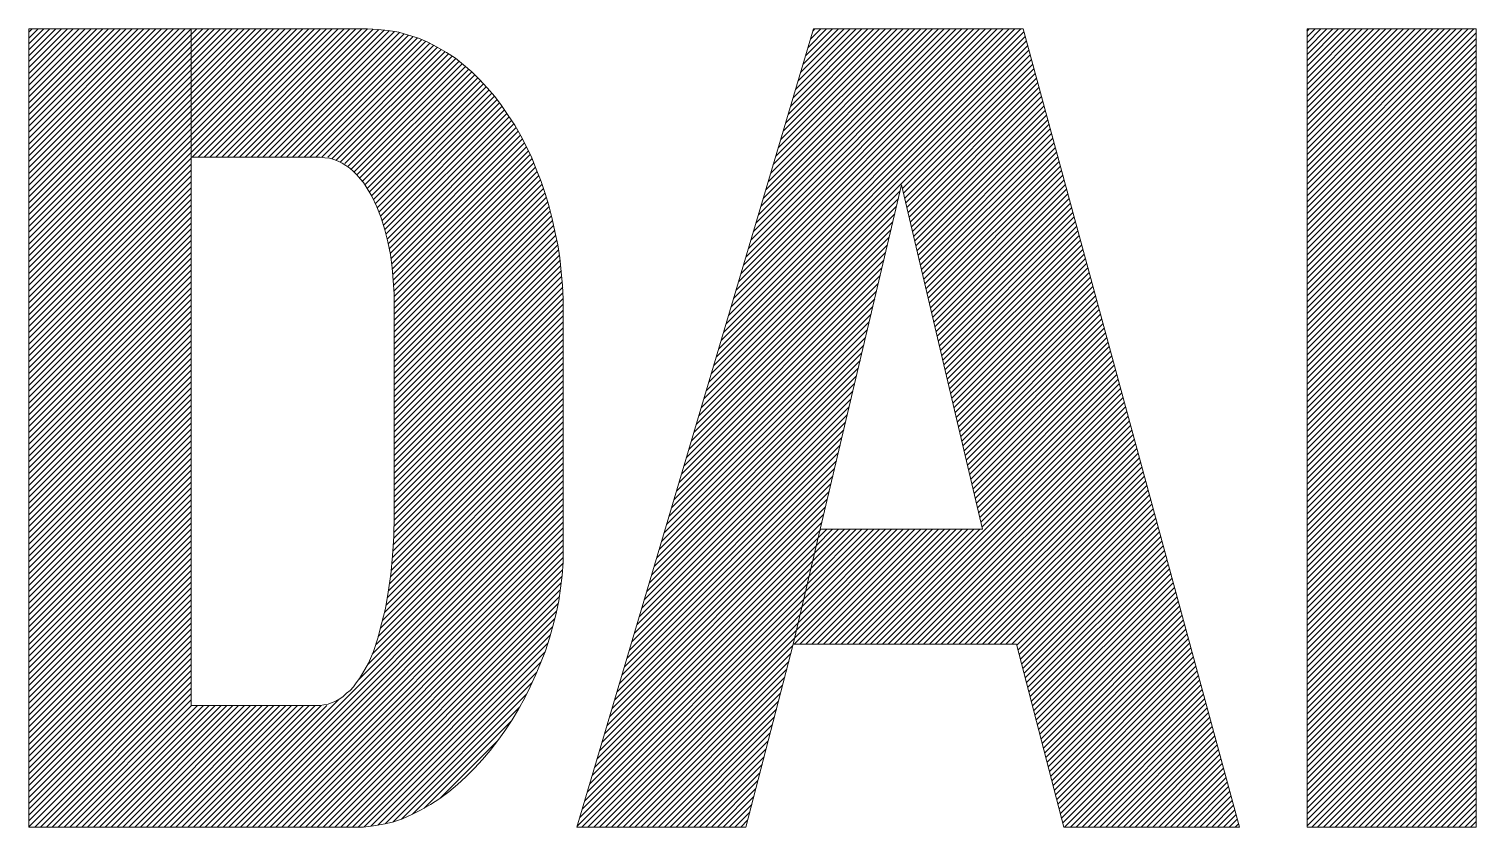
# Model space of a CAD drawing. Header units: millimetres. Extents: x 602 to 1213, y -129 to 311.
# Drawn here: x 1034.218 to 1038.565, y -106.436 to -104.039 of the extents above; entities that cross this region are included whole.
import ezdxf

# ---------------------------------------------------------------- set-up
doc = ezdxf.new("R2010")
doc.units = ezdxf.units.MM

msp = doc.modelspace()

# ---------------------------------------------------------------- linework, layer by layer
at = {"color": 5, "lineweight": 0}
for p, q in [((1034.218, -104.0392), (1034.218, -106.4358)), ((1034.7056, -104.0392), (1034.218, -104.0392)), ((1034.218, -104.0392), (1034.218, -104.0392)), ((1035.2345, -104.0392), (1034.7056, -104.0392)), ((1034.7056, -104.0392), (1034.7056, -104.4243)), ((1034.7056, -104.4243), (1034.7056, -104.0392)), ((1035.2659, -104.0408), (1035.2345, -104.0392)), ((1035.2973, -104.0441), (1035.2659, -104.0408)), ((1035.3287, -104.0491), (1035.2973, -104.0441)), ((1035.3584, -104.0574), (1035.3287, -104.0491)), ((1035.3882, -104.0673), (1035.3584, -104.0574)), ((1036.5749, -104.0392), (1035.8642, -106.4358)), ((1037.2046, -104.0392), (1036.5749, -104.0392)), ((1037.8542, -106.4358), (1037.2046, -104.0392)), ((1038.0575, -104.0392), (1038.0575, -106.4358)), ((1038.5649, -104.0392), (1038.0575, -104.0392)), ((1038.0575, -104.0392), (1038.0575, -104.0392)), ((1038.5649, -106.4358), (1038.5649, -104.0392)), ((1035.4163, -104.0789), (1035.3882, -104.0673)), ((1035.4444, -104.0937), (1035.4163, -104.0789)), ((1035.4725, -104.1103), (1035.4444, -104.0937)), ((1035.4989, -104.1268), (1035.4725, -104.1103)), ((1035.5237, -104.1466), (1035.4989, -104.1268)), ((1035.5485, -104.1681), (1035.5237, -104.1466)), ((1035.5716, -104.1912), (1035.5485, -104.1681)), ((1035.5948, -104.216), (1035.5716, -104.1912)), ((1035.6179, -104.2425), (1035.5948, -104.216)), ((1035.6377, -104.2689), (1035.6179, -104.2425)), ((1035.6576, -104.2987), (1035.6377, -104.2689)), ((1035.6774, -104.3284), (1035.6576, -104.2987)), ((1035.6956, -104.3598), (1035.6774, -104.3284)), ((1035.7121, -104.3929), (1035.6956, -104.3598)), ((1035.7287, -104.4259), (1035.7121, -104.3929)), ((1034.7056, -104.4243), (1035.0923, -104.4243)), ((1034.7056, -106.0705), (1034.7056, -104.4243)), ((1035.0923, -104.4243), (1035.1072, -104.4259)), ((1035.1072, -104.4259), (1035.1204, -104.4276)), ((1035.1204, -104.4276), (1035.1336, -104.4309)), ((1035.1336, -104.4309), (1035.1469, -104.4359)), ((1035.1469, -104.4359), (1035.1584, -104.4425)), ((1035.1584, -104.4425), (1035.17, -104.4491)), ((1035.17, -104.4491), (1035.1816, -104.4573)), ((1035.7419, -104.4607), (1035.7287, -104.4259)), ((1035.1816, -104.4573), (1035.1931, -104.4673)), ((1035.1931, -104.4673), (1035.2031, -104.4772)), ((1035.2031, -104.4772), (1035.213, -104.4888)), ((1035.213, -104.4888), (1035.2229, -104.5003)), ((1035.7567, -104.497), (1035.7419, -104.4607)), ((1035.7683, -104.5334), (1035.7567, -104.497)), ((1035.2229, -104.5003), (1035.2312, -104.5135)), ((1035.2312, -104.5135), (1035.2477, -104.5416)), ((1035.2477, -104.5416), (1035.2626, -104.573)), ((1035.7799, -104.5697), (1035.7683, -104.5334)), ((1036.5947, -105.5416), (1036.8393, -104.5069)), ((1036.8393, -104.5069), (1037.0823, -105.5416)), ((1035.2626, -104.573), (1035.2758, -104.6061)), ((1035.7898, -104.6094), (1035.7799, -104.5697)), ((1035.2758, -104.6061), (1035.2873, -104.6425)), ((1035.7981, -104.6474), (1035.7898, -104.6094)), ((1035.2873, -104.6425), (1035.2956, -104.6788)), ((1035.8063, -104.6871), (1035.7981, -104.6474)), ((1035.2956, -104.6788), (1035.3039, -104.7168)), ((1035.3039, -104.7168), (1035.3088, -104.7565)), ((1035.8129, -104.7268), (1035.8063, -104.6871)), ((1035.3088, -104.7565), (1035.3121, -104.7945)), ((1035.8163, -104.7681), (1035.8129, -104.7268)), ((1035.3121, -104.7945), (1035.3154, -104.8342)), ((1035.8212, -104.8094), (1035.8163, -104.7681)), ((1035.3154, -104.8342), (1035.3154, -104.8722)), ((1035.8229, -104.8507), (1035.8212, -104.8094)), ((1035.3154, -104.8722), (1035.3154, -105.5019)), ((1035.8229, -104.892), (1035.8229, -104.8507)), ((1035.8229, -105.6027), (1035.8229, -104.892)), ((1035.3154, -105.5019), (1035.3138, -105.5631)), ((1036.5137, -105.887), (1036.5947, -105.5416)), ((1036.5947, -105.5416), (1036.5137, -105.887)), ((1037.0823, -105.5416), (1036.5947, -105.5416)), ((1035.3138, -105.5631), (1035.3105, -105.6209)), ((1035.3105, -105.6209), (1035.3055, -105.6771)), ((1035.8229, -105.6408), (1035.8229, -105.6027)), ((1035.8196, -105.6804), (1035.8229, -105.6408)), ((1035.3055, -105.6771), (1035.2973, -105.73)), ((1035.8146, -105.7184), (1035.8196, -105.6804)), ((1035.2973, -105.73), (1035.289, -105.7796)), ((1035.8014, -105.7945), (1035.8096, -105.7565)), ((1035.8096, -105.7565), (1035.8146, -105.7184)), ((1035.289, -105.7796), (1035.2774, -105.8259)), ((1035.7915, -105.8325), (1035.8014, -105.7945)), ((1035.2774, -105.8259), (1035.2659, -105.8689)), ((1035.7815, -105.8689), (1035.7915, -105.8325)), ((1035.2659, -105.8689), (1035.2526, -105.9085)), ((1035.77, -105.9069), (1035.7815, -105.8689)), ((1036.3716, -106.4358), (1036.5137, -105.887)), ((1036.5137, -105.887), (1037.1848, -105.887)), ((1037.1848, -105.887), (1037.3269, -106.4358)), ((1035.2526, -105.9085), (1035.2378, -105.9432)), ((1035.7551, -105.9432), (1035.77, -105.9069)), ((1035.2196, -105.9746), (1035.2113, -105.9895)), ((1035.2378, -105.9432), (1035.2196, -105.9746)), ((1035.7402, -105.9779), (1035.7551, -105.9432)), ((1035.1931, -106.0143), (1035.1832, -106.0259)), ((1035.2014, -106.0027), (1035.1931, -106.0143)), ((1035.2113, -105.9895), (1035.2014, -106.0027)), ((1035.7072, -106.0474), (1035.7237, -106.0143)), ((1035.7237, -106.0143), (1035.7402, -105.9779)), ((1035.1287, -106.0622), (1035.1171, -106.0672)), ((1035.1402, -106.0573), (1035.1287, -106.0622)), ((1035.1518, -106.0507), (1035.1402, -106.0573)), ((1035.1617, -106.0441), (1035.1518, -106.0507)), ((1035.1717, -106.0341), (1035.1617, -106.0441)), ((1035.1832, -106.0259), (1035.1717, -106.0341)), ((1035.689, -106.0821), (1035.7072, -106.0474)), ((1035.0923, -106.0705), (1034.7056, -106.0705)), ((1035.1039, -106.0688), (1035.0923, -106.0705)), ((1035.1171, -106.0672), (1035.1039, -106.0688)), ((1035.6691, -106.1135), (1035.689, -106.0821)), ((1035.6262, -106.1763), (1035.6477, -106.1465)), ((1035.6477, -106.1465), (1035.6691, -106.1135)), ((1035.603, -106.206), (1035.6262, -106.1763)), ((1035.5568, -106.2589), (1035.5799, -106.2325)), ((1035.5799, -106.2325), (1035.603, -106.206)), ((1035.5303, -106.2854), (1035.5568, -106.2589)), ((1035.4791, -106.33), (1035.5055, -106.3085)), ((1035.5055, -106.3085), (1035.5303, -106.2854)), ((1035.3964, -106.3845), (1035.4245, -106.368)), ((1035.4245, -106.368), (1035.4526, -106.3498)), ((1035.4526, -106.3498), (1035.4791, -106.33)), ((1035.3105, -106.4209), (1035.3402, -106.411)), ((1035.3402, -106.411), (1035.3683, -106.3978)), ((1035.3683, -106.3978), (1035.3964, -106.3845)), ((1034.218, -106.4358), (1035.1931, -106.4358)), ((1035.1931, -106.4358), (1035.2229, -106.4358)), ((1035.2229, -106.4358), (1035.2526, -106.4325)), ((1035.2526, -106.4325), (1035.2824, -106.4275)), ((1035.2824, -106.4275), (1035.3105, -106.4209)), ((1035.8642, -106.4358), (1036.3716, -106.4358)), ((1035.8642, -106.4358), (1035.8642, -106.4358)), ((1037.3269, -106.4358), (1037.8542, -106.4358)), ((1038.0575, -106.4358), (1038.5649, -106.4358))]:
    msp.add_line(p, q, dxfattribs=at)
at = {"color": 5}
for p, q in [((1034.218, -104.0488), (1034.2276, -104.0392)), ((1034.218, -104.0665), (1034.2453, -104.0392)), ((1034.218, -104.0842), (1034.2629, -104.0392)), ((1034.218, -104.1018), (1034.2806, -104.0392)), ((1034.218, -104.1195), (1034.2983, -104.0392)), ((1034.218, -104.1372), (1034.316, -104.0392)), ((1034.218, -104.1549), (1034.3337, -104.0392)), ((1034.218, -104.1725), (1034.3513, -104.0392)), ((1034.218, -104.1902), (1034.369, -104.0392)), ((1034.218, -104.2079), (1034.3867, -104.0392)), ((1034.218, -104.2256), (1034.4044, -104.0392)), ((1034.218, -104.2432), (1034.422, -104.0392)), ((1034.218, -104.2609), (1034.4397, -104.0392)), ((1034.218, -104.2786), (1034.4574, -104.0392)), ((1034.218, -104.2963), (1034.4751, -104.0392)), ((1034.218, -104.314), (1034.4928, -104.0392)), ((1034.218, -104.3316), (1034.5104, -104.0392)), ((1034.218, -104.3493), (1034.5281, -104.0392)), ((1034.218, -104.367), (1034.5458, -104.0392)), ((1034.218, -104.3847), (1034.5635, -104.0392)), ((1034.218, -104.4023), (1034.5811, -104.0392)), ((1034.218, -104.42), (1034.5988, -104.0392)), ((1034.218, -104.4377), (1034.6165, -104.0392)), ((1034.218, -104.4554), (1034.6342, -104.0392)), ((1034.218, -104.4731), (1034.6519, -104.0392)), ((1034.218, -104.4907), (1034.6695, -104.0392)), ((1034.218, -104.5084), (1034.6872, -104.0392)), ((1034.218, -104.5261), (1034.7049, -104.0392)), ((1034.218, -104.5438), (1034.7056, -104.0562)), ((1034.7056, -104.0562), (1034.7226, -104.0392)), ((1034.7056, -104.0739), (1034.7402, -104.0392)), ((1034.7056, -104.0915), (1034.7579, -104.0392)), ((1034.7056, -104.1092), (1034.7756, -104.0392)), ((1034.7056, -104.1269), (1034.7933, -104.0392)), ((1034.7056, -104.1446), (1034.811, -104.0392)), ((1034.7056, -104.1623), (1034.8286, -104.0392)), ((1034.7056, -104.1799), (1034.8463, -104.0392)), ((1034.7056, -104.1976), (1034.864, -104.0392)), ((1034.7056, -104.2153), (1034.8817, -104.0392)), ((1034.7056, -104.233), (1034.8993, -104.0392)), ((1034.7056, -104.2506), (1034.917, -104.0392)), ((1034.7056, -104.2683), (1034.9347, -104.0392)), ((1034.7056, -104.286), (1034.9524, -104.0392)), ((1034.7056, -104.3037), (1034.9701, -104.0392)), ((1034.7056, -104.3214), (1034.9877, -104.0392)), ((1034.7056, -104.339), (1035.0054, -104.0392)), ((1034.7056, -104.3567), (1035.0231, -104.0392)), ((1034.7056, -104.3744), (1035.0408, -104.0392)), ((1034.7056, -104.3921), (1035.0584, -104.0392)), ((1034.7056, -104.4097), (1035.0761, -104.0392)), ((1034.7087, -104.4243), (1035.0938, -104.0392)), ((1034.7264, -104.4243), (1035.1115, -104.0392)), ((1034.744, -104.4243), (1035.1291, -104.0392)), ((1034.7617, -104.4243), (1035.1468, -104.0392)), ((1034.7794, -104.4243), (1035.1645, -104.0392)), ((1034.7971, -104.4243), (1035.1822, -104.0392)), ((1034.8148, -104.4243), (1035.1999, -104.0392)), ((1034.8324, -104.4243), (1035.2175, -104.0392)), ((1034.8501, -104.4243), (1035.2352, -104.0392)), ((1034.8678, -104.4243), (1035.252, -104.0401)), ((1034.8855, -104.4243), (1035.2686, -104.0411)), ((1034.9031, -104.4243), (1035.2846, -104.0428)), ((1034.9208, -104.4243), (1035.3005, -104.0446)), ((1034.9385, -104.4243), (1035.3157, -104.0471)), ((1034.9562, -104.4243), (1035.3308, -104.0497)), ((1034.9739, -104.4243), (1035.3446, -104.0535)), ((1034.9915, -104.4243), (1035.3584, -104.0574)), ((1035.0092, -104.4243), (1035.3717, -104.0618)), ((1036.2975, -104.9744), (1037.2106, -104.0614)), ((1036.305, -104.9493), (1037.2069, -104.0474)), ((1036.3124, -104.9242), (1037.1974, -104.0392)), ((1036.3199, -104.899), (1037.1798, -104.0392)), ((1036.3274, -104.8739), (1037.1621, -104.0392)), ((1036.3348, -104.8488), (1037.1444, -104.0392)), ((1036.3423, -104.8237), (1037.1267, -104.0392)), ((1036.3497, -104.7985), (1037.109, -104.0392)), ((1036.3572, -104.7734), (1037.0914, -104.0392)), ((1036.3646, -104.7483), (1037.0737, -104.0392)), ((1036.3721, -104.7231), (1037.056, -104.0392)), ((1036.3795, -104.698), (1037.0383, -104.0392)), ((1036.387, -104.6729), (1037.0207, -104.0392)), ((1036.3944, -104.6477), (1037.003, -104.0392)), ((1036.4019, -104.6226), (1036.9853, -104.0392)), ((1036.4093, -104.5975), (1036.9676, -104.0392)), ((1036.4168, -104.5724), (1036.9499, -104.0392)), ((1036.4242, -104.5472), (1036.9323, -104.0392)), ((1036.4317, -104.5221), (1036.9146, -104.0392)), ((1036.4391, -104.497), (1036.8969, -104.0392)), ((1036.4466, -104.4718), (1036.8792, -104.0392)), ((1036.454, -104.4467), (1036.8616, -104.0392)), ((1036.4615, -104.4216), (1036.8439, -104.0392)), ((1036.4689, -104.3964), (1036.8262, -104.0392)), ((1036.4764, -104.3713), (1036.8085, -104.0392)), ((1036.4839, -104.3462), (1036.7909, -104.0392)), ((1036.4913, -104.3211), (1036.7732, -104.0392)), ((1036.4988, -104.2959), (1036.7555, -104.0392)), ((1036.5062, -104.2708), (1036.7378, -104.0392)), ((1036.5137, -104.2457), (1036.7201, -104.0392)), ((1036.5211, -104.2205), (1036.7025, -104.0392)), ((1036.5286, -104.1954), (1036.6848, -104.0392)), ((1036.536, -104.1703), (1036.6671, -104.0392)), ((1036.5435, -104.1451), (1036.6494, -104.0392)), ((1036.5509, -104.12), (1036.6318, -104.0392)), ((1036.5584, -104.0949), (1036.6141, -104.0392)), ((1036.5658, -104.0698), (1036.5964, -104.0392)), ((1036.5733, -104.0446), (1036.5787, -104.0392)), ((1038.0575, -104.0454), (1038.0636, -104.0392)), ((1038.0575, -104.063), (1038.0813, -104.0392)), ((1038.0575, -104.0807), (1038.099, -104.0392)), ((1038.0575, -104.0984), (1038.1167, -104.0392)), ((1038.0575, -104.1161), (1038.1344, -104.0392)), ((1038.0575, -104.1337), (1038.152, -104.0392)), ((1038.0575, -104.1514), (1038.1697, -104.0392)), ((1038.0575, -104.1691), (1038.1874, -104.0392)), ((1038.0575, -104.1868), (1038.2051, -104.0392)), ((1038.0575, -104.2045), (1038.2227, -104.0392)), ((1038.0575, -104.2221), (1038.2404, -104.0392)), ((1038.0575, -104.2398), (1038.2581, -104.0392)), ((1038.0575, -104.2575), (1038.2758, -104.0392)), ((1038.0575, -104.2752), (1038.2935, -104.0392)), ((1038.0575, -104.2928), (1038.3111, -104.0392)), ((1038.0575, -104.3105), (1038.3288, -104.0392)), ((1038.0575, -104.3282), (1038.3465, -104.0392)), ((1038.0575, -104.3459), (1038.3642, -104.0392)), ((1038.0575, -104.3636), (1038.3818, -104.0392)), ((1038.0575, -104.3812), (1038.3995, -104.0392)), ((1038.0575, -104.3989), (1038.4172, -104.0392)), ((1038.0575, -104.4166), (1038.4349, -104.0392)), ((1038.0575, -104.4343), (1038.4526, -104.0392)), ((1038.0575, -104.4519), (1038.4702, -104.0392)), ((1038.0575, -104.4696), (1038.4879, -104.0392)), ((1038.0575, -104.4873), (1038.5056, -104.0392)), ((1038.0575, -104.505), (1038.5233, -104.0392)), ((1038.0575, -104.5227), (1038.5409, -104.0392)), ((1038.0575, -104.5403), (1038.5586, -104.0392)), ((1038.0575, -104.558), (1038.5649, -104.0506)), ((1034.218, -104.5614), (1034.7056, -104.0739)), ((1034.218, -104.5791), (1034.7056, -104.0915)), ((1035.0269, -104.4243), (1035.385, -104.0662)), ((1035.0446, -104.4243), (1035.3977, -104.0712)), ((1035.0622, -104.4243), (1035.4102, -104.0763)), ((1035.0799, -104.4243), (1035.4222, -104.082)), ((1035.0976, -104.4243), (1035.4338, -104.0881)), ((1035.1153, -104.4243), (1035.4453, -104.0943)), ((1035.1283, -104.4289), (1035.4564, -104.1008)), ((1035.1412, -104.4337), (1035.4676, -104.1074)), ((1036.2752, -105.0498), (1037.2219, -104.1031)), ((1036.2826, -105.0247), (1037.2182, -104.0892)), ((1036.2901, -104.9996), (1037.2144, -104.0753)), ((1038.0575, -104.5757), (1038.5649, -104.0683)), ((1038.0575, -104.5934), (1038.5649, -104.086)), ((1038.0575, -104.611), (1038.5649, -104.1036)), ((1034.218, -104.5968), (1034.7056, -104.1092)), ((1034.218, -104.6145), (1034.7056, -104.1269)), ((1034.218, -104.6322), (1034.7056, -104.1446)), ((1035.154, -104.4386), (1035.4785, -104.1141)), ((1035.1669, -104.4434), (1035.4894, -104.1209)), ((1035.1769, -104.451), (1035.5002, -104.1278)), ((1035.1858, -104.4599), (1035.51, -104.1356)), ((1035.1946, -104.4687), (1035.5198, -104.1435)), ((1035.2034, -104.4776), (1035.5294, -104.1516)), ((1036.2677, -105.075), (1037.2257, -104.117)), ((1036.842, -104.5183), (1037.2295, -104.1309)), ((1036.8454, -104.5327), (1037.2332, -104.1448)), ((1038.0575, -104.6287), (1038.5649, -104.1213)), ((1038.0575, -104.6464), (1038.5649, -104.139)), ((1034.218, -104.6498), (1034.7056, -104.1623)), ((1034.218, -104.6675), (1034.7056, -104.1799)), ((1035.2123, -104.4864), (1035.5389, -104.1598)), ((1035.2207, -104.4957), (1035.5484, -104.168)), ((1035.2272, -104.5068), (1035.5572, -104.1768)), ((1035.2337, -104.518), (1035.566, -104.1857)), ((1035.2403, -104.5291), (1035.5748, -104.1946)), ((1036.8487, -104.547), (1037.237, -104.1587)), ((1036.8521, -104.5613), (1037.2408, -104.1726)), ((1036.8555, -104.5756), (1037.2446, -104.1865)), ((1038.0575, -104.6641), (1038.5649, -104.1567)), ((1038.0575, -104.6818), (1038.5649, -104.1743)), ((1038.0575, -104.6994), (1038.5649, -104.192)), ((1034.218, -104.6852), (1034.7056, -104.1976)), ((1034.218, -104.7029), (1034.7056, -104.2153)), ((1034.218, -104.7205), (1034.7056, -104.233)), ((1035.2468, -104.5402), (1035.5833, -104.2037)), ((1035.2534, -104.5513), (1035.5918, -104.2129)), ((1035.2588, -104.5636), (1035.6002, -104.2222)), ((1035.2638, -104.5762), (1035.6084, -104.2316)), ((1036.8588, -104.5899), (1037.2483, -104.2004)), ((1036.8622, -104.6042), (1037.2521, -104.2143)), ((1036.8656, -104.6186), (1037.2559, -104.2282)), ((1038.0575, -104.7171), (1038.5649, -104.2097)), ((1038.0575, -104.7348), (1038.5649, -104.2274)), ((1034.218, -104.7382), (1034.7056, -104.2506)), ((1034.218, -104.7559), (1034.7056, -104.2683)), ((1035.2689, -104.5889), (1035.6167, -104.2411)), ((1035.2739, -104.6015), (1035.6244, -104.2511)), ((1035.279, -104.6141), (1035.6319, -104.2612)), ((1035.2838, -104.627), (1035.6394, -104.2714)), ((1035.2871, -104.6414), (1035.6465, -104.282)), ((1036.8689, -104.6329), (1037.2596, -104.2422)), ((1036.8723, -104.6472), (1037.2634, -104.2561)), ((1036.8756, -104.6615), (1037.2672, -104.27)), ((1038.0575, -104.7525), (1038.5649, -104.245)), ((1038.0575, -104.7701), (1038.5649, -104.2627)), ((1038.0575, -104.7878), (1038.5649, -104.2804)), ((1034.218, -104.7736), (1034.7056, -104.286)), ((1034.218, -104.7913), (1034.7056, -104.3037)), ((1034.218, -104.8089), (1034.7056, -104.3214)), ((1035.2904, -104.6558), (1035.6535, -104.2926)), ((1035.2936, -104.6702), (1035.6606, -104.3032)), ((1035.2969, -104.6846), (1035.6677, -104.3138)), ((1035.3, -104.6992), (1035.6748, -104.3244)), ((1036.879, -104.6758), (1037.2709, -104.2839)), ((1036.8824, -104.6901), (1037.2747, -104.2978)), ((1036.8857, -104.7044), (1037.2785, -104.3117)), ((1036.8891, -104.7188), (1037.2822, -104.3256)), ((1038.0575, -104.8055), (1038.5649, -104.2981)), ((1038.0575, -104.8232), (1038.5649, -104.3158)), ((1034.218, -104.8266), (1034.7056, -104.339)), ((1034.218, -104.8443), (1034.7056, -104.3567)), ((1035.3032, -104.7137), (1035.6815, -104.3354)), ((1035.3063, -104.7282), (1035.6879, -104.3466)), ((1035.3078, -104.7444), (1035.6944, -104.3578)), ((1036.8924, -104.7331), (1037.286, -104.3395)), ((1036.8958, -104.7474), (1037.2898, -104.3534)), ((1036.8992, -104.7617), (1037.2936, -104.3673)), ((1038.0575, -104.8409), (1038.5649, -104.3334)), ((1038.0575, -104.8585), (1038.5649, -104.3511)), ((1038.0575, -104.8762), (1038.5649, -104.3688)), ((1034.218, -104.862), (1034.7056, -104.3744)), ((1034.218, -104.8796), (1034.7056, -104.3921)), ((1034.218, -104.8973), (1034.7056, -104.4097)), ((1035.3092, -104.7607), (1035.7004, -104.3695)), ((1035.3106, -104.777), (1035.7063, -104.3813)), ((1035.312, -104.7932), (1035.7122, -104.393)), ((1035.3134, -104.8095), (1035.7181, -104.4048)), ((1036.9025, -104.776), (1037.2973, -104.3812)), ((1036.9059, -104.7903), (1037.3011, -104.3951)), ((1036.9093, -104.8047), (1037.3049, -104.4091)), ((1038.0575, -104.8939), (1038.5649, -104.3865)), ((1038.0575, -104.9116), (1038.5649, -104.4041)), ((1034.218, -104.915), (1034.7056, -104.4274)), ((1034.218, -104.9327), (1034.7056, -104.4451)), ((1035.3148, -104.8259), (1035.724, -104.4166)), ((1035.3154, -104.8428), (1035.7297, -104.4286)), ((1035.3154, -104.8605), (1035.7345, -104.4414)), ((1035.3154, -104.8782), (1035.7394, -104.4542)), ((1036.9126, -104.819), (1037.3086, -104.423)), ((1036.916, -104.8333), (1037.3124, -104.4369)), ((1036.9193, -104.8476), (1037.3162, -104.4508)), ((1038.0575, -104.9292), (1038.5649, -104.4218)), ((1038.0575, -104.9469), (1038.5649, -104.4395)), ((1034.218, -104.9504), (1034.7056, -104.4628)), ((1034.218, -104.968), (1034.7056, -104.4805)), ((1034.218, -104.9857), (1034.7056, -104.4981)), ((1035.3154, -104.8959), (1035.7444, -104.4669)), ((1035.3154, -104.9135), (1035.7496, -104.4794)), ((1035.3154, -104.9312), (1035.7547, -104.492)), ((1036.9227, -104.8619), (1037.3199, -104.4647)), ((1036.9261, -104.8762), (1037.3237, -104.4786)), ((1036.9294, -104.8906), (1037.3275, -104.4925)), ((1038.0575, -104.9646), (1038.5649, -104.4572)), ((1038.0575, -104.9823), (1038.5649, -104.4749)), ((1038.0575, -105), (1038.5649, -104.4925)), ((1034.218, -105.0034), (1034.7056, -104.5158)), ((1034.218, -105.0211), (1034.7056, -104.5335)), ((1035.3154, -104.9489), (1035.7593, -104.505)), ((1035.3154, -104.9666), (1035.7636, -104.5185)), ((1035.3154, -104.9843), (1035.7678, -104.5319)), ((1036.2603, -105.1001), (1036.835, -104.5254)), ((1036.9328, -104.9049), (1037.3313, -104.5064)), ((1036.9362, -104.9192), (1037.335, -104.5203)), ((1036.9395, -104.9335), (1037.3388, -104.5342)), ((1038.0575, -105.0176), (1038.5649, -104.5102)), ((1038.0575, -105.0353), (1038.5649, -104.5279)), ((1034.218, -105.0387), (1034.7056, -104.5512)), ((1034.218, -105.0564), (1034.7056, -104.5688)), ((1034.218, -105.0741), (1034.7056, -104.5865)), ((1035.3154, -105.0019), (1035.7721, -104.5453)), ((1035.3154, -105.0196), (1035.7764, -104.5587)), ((1035.3154, -105.0373), (1035.7805, -104.5722)), ((1035.3154, -105.055), (1035.784, -104.5864)), ((1036.2454, -105.1503), (1036.824, -104.5717)), ((1036.2528, -105.1252), (1036.8295, -104.5485)), ((1036.9429, -104.9478), (1037.3426, -104.5481)), ((1036.9462, -104.9621), (1037.3463, -104.562)), ((1036.9496, -104.9765), (1037.3501, -104.576)), ((1038.0575, -105.053), (1038.5649, -104.5456)), ((1038.0575, -105.0707), (1038.5649, -104.5632)), ((1038.0575, -105.0883), (1038.5649, -104.5809)), ((1034.218, -105.0918), (1034.7056, -104.6042)), ((1034.218, -105.1095), (1034.7056, -104.6219)), ((1035.3154, -105.0726), (1035.7876, -104.6005)), ((1035.3154, -105.0903), (1035.791, -104.6148)), ((1035.3154, -105.108), (1035.7941, -104.6293)), ((1036.2305, -105.2006), (1036.8131, -104.618)), ((1036.2379, -105.1755), (1036.8186, -104.5948)), ((1036.953, -104.9908), (1037.3539, -104.5899)), ((1036.9563, -105.0051), (1037.3576, -104.6038)), ((1036.9597, -105.0194), (1037.3614, -104.6177)), ((1038.0575, -105.106), (1038.5649, -104.5986)), ((1038.0575, -105.1237), (1038.5649, -104.6163)), ((1034.218, -105.1271), (1034.7056, -104.6396)), ((1034.218, -105.1448), (1034.7056, -104.6572)), ((1035.3154, -105.1257), (1035.7973, -104.6438)), ((1035.3154, -105.1434), (1035.8004, -104.6584)), ((1035.3154, -105.161), (1035.8034, -104.6731)), ((1036.2156, -105.2509), (1036.8021, -104.6643)), ((1036.223, -105.2257), (1036.8076, -104.6411)), ((1036.963, -105.0337), (1037.3652, -104.6316)), ((1036.9664, -105.048), (1037.3689, -104.6455)), ((1036.9698, -105.0623), (1037.3727, -104.6594)), ((1036.9731, -105.0767), (1037.3765, -104.6733)), ((1038.0575, -105.1414), (1038.5649, -104.634)), ((1038.0575, -105.1591), (1038.5649, -104.6516)), ((1038.0575, -105.1767), (1038.5649, -104.6693)), ((1034.218, -105.1625), (1034.7056, -104.6749)), ((1034.218, -105.1802), (1034.7056, -104.6926)), ((1034.218, -105.1978), (1034.7056, -104.7103)), ((1035.3154, -105.1787), (1035.8064, -104.6877)), ((1035.3154, -105.1964), (1035.809, -104.7029)), ((1036.2007, -105.3011), (1036.7912, -104.7106)), ((1036.2081, -105.276), (1036.7967, -104.6874)), ((1036.9765, -105.091), (1037.3803, -104.6872)), ((1036.9799, -105.1053), (1037.384, -104.7011)), ((1036.9832, -105.1196), (1037.3878, -104.715)), ((1038.0575, -105.1944), (1038.5649, -104.687)), ((1038.0575, -105.2121), (1038.5649, -104.7047)), ((1034.218, -105.2155), (1034.7056, -104.7279)), ((1034.218, -105.2332), (1034.7056, -104.7456)), ((1035.3154, -105.2141), (1035.8115, -104.718)), ((1035.3154, -105.2317), (1035.8135, -104.7337)), ((1035.3154, -105.2494), (1035.8148, -104.7501)), ((1036.1858, -105.3514), (1036.7802, -104.7569)), ((1036.1932, -105.3263), (1036.7857, -104.7337)), ((1036.9866, -105.1339), (1037.3916, -104.7289)), ((1036.9899, -105.1482), (1037.3953, -104.7428)), ((1036.9933, -105.1626), (1037.3991, -104.7568)), ((1038.0575, -105.2298), (1038.5649, -104.7223)), ((1038.0575, -105.2474), (1038.5649, -104.74)), ((1038.0575, -105.2651), (1038.5649, -104.7577)), ((1034.218, -105.2509), (1034.7056, -104.7633)), ((1034.218, -105.2686), (1034.7056, -104.781)), ((1034.218, -105.2862), (1034.7056, -104.7987)), ((1035.3154, -105.2671), (1035.8161, -104.7664)), ((1035.3154, -105.2848), (1035.818, -104.7823)), ((1035.3154, -105.3025), (1035.8198, -104.7981)), ((1036.1709, -105.4016), (1036.7693, -104.8032)), ((1036.1783, -105.3765), (1036.7748, -104.78)), ((1036.9967, -105.1769), (1037.4029, -104.7707)), ((1037, -105.1912), (1037.4066, -104.7846)), ((1037.0034, -105.2055), (1037.4104, -104.7985)), ((1038.0575, -105.2828), (1038.5649, -104.7754)), ((1038.0575, -105.3005), (1038.5649, -104.7931)), ((1034.218, -105.3039), (1034.7056, -104.8163)), ((1034.218, -105.3216), (1034.7056, -104.834)), ((1035.3154, -105.3201), (1035.8214, -104.8142)), ((1035.3154, -105.3378), (1035.8221, -104.8312)), ((1036.1634, -105.4268), (1036.7638, -104.8263)), ((1037.0067, -105.2198), (1037.4142, -104.8124)), ((1037.0101, -105.2341), (1037.418, -104.8263)), ((1037.0135, -105.2485), (1037.4217, -104.8402)), ((1038.0575, -105.3181), (1038.5649, -104.8107)), ((1038.0575, -105.3358), (1038.5649, -104.8284)), ((1038.0575, -105.3535), (1038.5649, -104.8461)), ((1034.218, -105.3393), (1034.7056, -104.8517)), ((1034.218, -105.3569), (1034.7056, -104.8694)), ((1034.218, -105.3746), (1034.7056, -104.887)), ((1035.3154, -105.3555), (1035.8228, -104.8482)), ((1035.3154, -105.3732), (1035.8229, -104.8658)), ((1035.3154, -105.3908), (1035.8229, -104.8834)), ((1036.1485, -105.477), (1036.7529, -104.8726)), ((1036.1559, -105.4519), (1036.7584, -104.8495)), ((1037.0168, -105.2628), (1037.4255, -104.8541)), ((1037.0202, -105.2771), (1037.4293, -104.868)), ((1037.0236, -105.2914), (1037.433, -104.8819)), ((1038.0575, -105.3712), (1038.5649, -104.8638)), ((1038.0575, -105.3889), (1038.5649, -104.8814)), ((1034.218, -105.3923), (1034.7056, -104.9047)), ((1034.218, -105.41), (1034.7056, -104.9224)), ((1035.3154, -105.4085), (1035.8229, -104.9011)), ((1035.3154, -105.4262), (1035.8229, -104.9188)), ((1036.1336, -105.5273), (1036.7419, -104.919)), ((1036.141, -105.5022), (1036.7474, -104.8958)), ((1037.0269, -105.3057), (1037.4368, -104.8958)), ((1037.0303, -105.32), (1037.4406, -104.9097)), ((1037.0336, -105.3343), (1037.4443, -104.9237)), ((1038.0575, -105.4065), (1038.5649, -104.8991)), ((1038.0575, -105.4242), (1038.5649, -104.9168)), ((1034.218, -105.4277), (1034.7056, -104.9401)), ((1034.218, -105.4453), (1034.7056, -104.9578)), ((1034.218, -105.463), (1034.7056, -104.9754)), ((1035.3154, -105.4439), (1035.8229, -104.9365)), ((1035.3154, -105.4616), (1035.8229, -104.9541)), ((1035.3154, -105.4792), (1035.8229, -104.9718)), ((1036.1187, -105.5776), (1036.731, -104.9653)), ((1036.1261, -105.5524), (1036.7365, -104.9421)), ((1037.037, -105.3487), (1037.4481, -104.9376)), ((1037.0404, -105.363), (1037.4519, -104.9515)), ((1037.0437, -105.3773), (1037.4556, -104.9654)), ((1038.0575, -105.4419), (1038.5649, -104.9345)), ((1038.0575, -105.4596), (1038.5649, -104.9522)), ((1038.0575, -105.4772), (1038.5649, -104.9698)), ((1034.218, -105.4807), (1034.7056, -104.9931)), ((1034.218, -105.4984), (1034.7056, -105.0108)), ((1035.3154, -105.4969), (1035.8229, -104.9895)), ((1035.3154, -105.5146), (1035.8229, -105.0072)), ((1036.1038, -105.6278), (1036.72, -105.0116)), ((1036.1112, -105.6027), (1036.7255, -104.9884)), ((1037.0471, -105.3916), (1037.4594, -104.9793)), ((1037.0505, -105.4059), (1037.4632, -104.9932)), ((1037.0538, -105.4202), (1037.467, -105.0071)), ((1037.0572, -105.4346), (1037.4707, -105.021)), ((1038.0575, -105.4949), (1038.5649, -104.9875)), ((1038.0575, -105.5126), (1038.5649, -105.0052)), ((1034.218, -105.516), (1034.7056, -105.0285)), ((1034.218, -105.5337), (1034.7056, -105.0461)), ((1034.218, -105.5514), (1034.7056, -105.0638)), ((1035.3134, -105.5696), (1035.8229, -105.0602)), ((1035.3145, -105.5509), (1035.8229, -105.0425)), ((1035.3154, -105.5323), (1035.8229, -105.0249)), ((1036.0889, -105.6781), (1036.7091, -105.0579)), ((1036.0963, -105.6529), (1036.7146, -105.0347)), ((1037.0605, -105.4489), (1037.4745, -105.0349)), ((1037.0639, -105.4632), (1037.4783, -105.0488)), ((1037.0673, -105.4775), (1037.482, -105.0627)), ((1038.0575, -105.5303), (1038.5649, -105.0229)), ((1038.0575, -105.548), (1038.5649, -105.0405)), ((1038.0575, -105.5656), (1038.5649, -105.0582)), ((1034.218, -105.5691), (1034.7056, -105.0815)), ((1034.218, -105.5868), (1034.7056, -105.0992)), ((1035.3113, -105.6071), (1035.8229, -105.0956)), ((1035.3123, -105.5884), (1035.8229, -105.0779)), ((1036.074, -105.7283), (1036.6981, -105.1042)), ((1036.0814, -105.7032), (1036.7036, -105.081)), ((1037.0706, -105.4918), (1037.4858, -105.0766)), ((1037.074, -105.5061), (1037.4896, -105.0906)), ((1037.0773, -105.5205), (1037.4933, -105.1045)), ((1038.0575, -105.5833), (1038.5649, -105.0759)), ((1038.0575, -105.601), (1038.5649, -105.0936)), ((1034.218, -105.6044), (1034.7056, -105.1168)), ((1034.218, -105.6221), (1034.7056, -105.1345)), ((1035.3066, -105.6648), (1035.8229, -105.1486)), ((1035.3083, -105.6455), (1035.8229, -105.1309)), ((1035.31, -105.6261), (1035.8229, -105.1132)), ((1036.0591, -105.7786), (1036.6872, -105.1505)), ((1036.0665, -105.7535), (1036.6927, -105.1273)), ((1036.7461, -105.887), (1037.5009, -105.1323)), ((1036.7638, -105.887), (1037.5047, -105.1462)), ((1037.0807, -105.5348), (1037.4971, -105.1184)), ((1038.0575, -105.6187), (1038.5649, -105.1113)), ((1038.0575, -105.6363), (1038.5649, -105.1289)), ((1038.0575, -105.654), (1038.5649, -105.1466)), ((1034.218, -105.6398), (1034.7056, -105.1522)), ((1034.218, -105.6575), (1034.7056, -105.1699)), ((1034.218, -105.6751), (1034.7056, -105.1876)), ((1035.3011, -105.7058), (1035.8229, -105.1839)), ((1035.3043, -105.6848), (1035.8229, -105.1663)), ((1036.0516, -105.8037), (1036.6817, -105.1736)), ((1036.7815, -105.887), (1037.5084, -105.1601)), ((1036.7992, -105.887), (1037.5122, -105.174)), ((1036.8168, -105.887), (1037.516, -105.1879)), ((1038.0575, -105.6717), (1038.5649, -105.1643)), ((1038.0575, -105.6894), (1038.5649, -105.182)), ((1034.218, -105.6928), (1034.7056, -105.2052)), ((1034.218, -105.7105), (1034.7056, -105.2229)), ((1035.2908, -105.7691), (1035.8229, -105.237)), ((1035.2943, -105.7479), (1035.8229, -105.2193)), ((1035.2978, -105.7267), (1035.8229, -105.2016)), ((1036.0367, -105.854), (1036.6708, -105.2199)), ((1036.0442, -105.8289), (1036.6763, -105.1968)), ((1036.8345, -105.887), (1037.5197, -105.2018)), ((1036.8522, -105.887), (1037.5235, -105.2157)), ((1036.8699, -105.887), (1037.5273, -105.2296)), ((1038.0575, -105.7071), (1038.5649, -105.1996)), ((1038.0575, -105.7247), (1038.5649, -105.2173)), ((1038.0575, -105.7424), (1038.5649, -105.235)), ((1034.218, -105.7282), (1034.7056, -105.2406)), ((1034.218, -105.7459), (1034.7056, -105.2583)), ((1034.218, -105.7635), (1034.7056, -105.2759)), ((1035.2801, -105.8151), (1035.8229, -105.2723)), ((1035.286, -105.7915), (1035.8229, -105.2547)), ((1036.0218, -105.9042), (1036.6598, -105.2662)), ((1036.0293, -105.8791), (1036.6653, -105.2431)), ((1036.8875, -105.887), (1037.531, -105.2435)), ((1036.9052, -105.887), (1037.5348, -105.2574)), ((1036.9229, -105.887), (1037.5386, -105.2714)), ((1038.0575, -105.7601), (1038.5649, -105.2527)), ((1038.0575, -105.7778), (1038.5649, -105.2704)), ((1034.218, -105.7812), (1034.7056, -105.2936)), ((1034.218, -105.7989), (1034.7056, -105.3113)), ((1035.2609, -105.8874), (1035.8229, -105.3254)), ((1035.2674, -105.8632), (1035.8229, -105.3077)), ((1035.2739, -105.839), (1035.8229, -105.29)), ((1036.0069, -105.9545), (1036.6489, -105.3125)), ((1036.0144, -105.9294), (1036.6544, -105.2894)), ((1036.9406, -105.887), (1037.5423, -105.2853)), ((1036.9583, -105.887), (1037.5461, -105.2992)), ((1036.9759, -105.887), (1037.5499, -105.3131)), ((1038.0575, -105.7954), (1038.5649, -105.288)), ((1038.0575, -105.8131), (1038.5649, -105.3057)), ((1038.0575, -105.8308), (1038.5649, -105.3234)), ((1034.218, -105.8166), (1034.7056, -105.329)), ((1034.218, -105.8342), (1034.7056, -105.3467)), ((1034.218, -105.8519), (1034.7056, -105.3643)), ((1035.2358, -105.9478), (1035.8229, -105.3607)), ((1035.2491, -105.9168), (1035.8229, -105.343)), ((1035.992, -106.0048), (1036.6379, -105.3588)), ((1035.9994, -105.9796), (1036.6434, -105.3357)), ((1036.9936, -105.887), (1037.5537, -105.327)), ((1037.0113, -105.887), (1037.5574, -105.3409)), ((1037.029, -105.887), (1037.5612, -105.3548)), ((1037.0466, -105.887), (1037.565, -105.3687)), ((1038.0575, -105.8485), (1038.5649, -105.3411)), ((1038.0575, -105.8662), (1038.5649, -105.3587)), ((1034.218, -105.8696), (1034.7056, -105.382)), ((1034.218, -105.8873), (1034.7056, -105.3997)), ((1034.7832, -106.4358), (1035.8229, -105.3961)), ((1035.21, -105.9913), (1035.8229, -105.3784)), ((1035.9771, -106.055), (1036.627, -105.4051)), ((1035.9845, -106.0299), (1036.6325, -105.382)), ((1037.0643, -105.887), (1037.5687, -105.3826)), ((1037.082, -105.887), (1037.5725, -105.3965)), ((1037.0997, -105.887), (1037.5763, -105.4104)), ((1038.0575, -105.8838), (1038.5649, -105.3764)), ((1038.0575, -105.9015), (1038.5649, -105.3941)), ((1038.0575, -105.9192), (1038.5649, -105.4118)), ((1034.218, -105.905), (1034.7056, -105.4174)), ((1034.218, -105.9226), (1034.7056, -105.435)), ((1034.218, -105.9403), (1034.7056, -105.4527)), ((1034.8009, -106.4358), (1035.8229, -105.4138)), ((1034.8185, -106.4358), (1035.8229, -105.4314)), ((1034.8362, -106.4358), (1035.8229, -105.4491)), ((1035.9622, -106.1053), (1036.616, -105.4514)), ((1035.9696, -106.0802), (1036.6215, -105.4283)), ((1037.1174, -105.887), (1037.58, -105.4243)), ((1037.135, -105.887), (1037.5838, -105.4383)), ((1037.1527, -105.887), (1037.5876, -105.4522)), ((1038.0575, -105.9369), (1038.5649, -105.4295)), ((1038.0575, -105.9545), (1038.5649, -105.4471)), ((1034.218, -105.958), (1034.7056, -105.4704)), ((1034.218, -105.9757), (1034.7056, -105.4881)), ((1034.8539, -106.4358), (1035.8229, -105.4668)), ((1034.8716, -106.4358), (1035.8229, -105.4845)), ((1035.9473, -106.1555), (1036.6051, -105.4977)), ((1035.9547, -106.1304), (1036.6106, -105.4746)), ((1037.1704, -105.887), (1037.5914, -105.4661)), ((1037.1855, -105.8896), (1037.5951, -105.48)), ((1037.1891, -105.9037), (1037.5989, -105.4939)), ((1038.0575, -105.9722), (1038.5649, -105.4648)), ((1038.0575, -105.9899), (1038.5649, -105.4825)), ((1034.218, -105.9933), (1034.7056, -105.5058)), ((1034.218, -106.011), (1034.7056, -105.5234)), ((1034.218, -106.0287), (1034.7056, -105.5411)), ((1034.8892, -106.4358), (1035.8229, -105.5021)), ((1034.9069, -106.4358), (1035.8229, -105.5198)), ((1034.9246, -106.4358), (1035.8229, -105.5375)), ((1035.9398, -106.1807), (1036.5996, -105.5209)), ((1036.5163, -105.887), (1036.8618, -105.5416)), ((1036.5184, -105.8673), (1036.8441, -105.5416)), ((1036.5238, -105.8442), (1036.8264, -105.5416)), ((1036.5292, -105.8211), (1036.8087, -105.5416)), ((1036.534, -105.887), (1036.8794, -105.5416)), ((1036.5346, -105.798), (1036.791, -105.5416)), ((1036.54, -105.7749), (1036.7734, -105.5416)), ((1036.5454, -105.7518), (1036.7557, -105.5416)), ((1036.5508, -105.7288), (1036.738, -105.5416)), ((1036.5517, -105.887), (1036.8971, -105.5416)), ((1036.5563, -105.7057), (1036.7203, -105.5416)), ((1036.5617, -105.6826), (1036.7027, -105.5416)), ((1036.5671, -105.6595), (1036.685, -105.5416)), ((1036.5693, -105.887), (1036.9148, -105.5416)), ((1036.5725, -105.6364), (1036.6673, -105.5416)), ((1036.5779, -105.6133), (1036.6496, -105.5416)), ((1036.5833, -105.5902), (1036.6319, -105.5416)), ((1036.587, -105.887), (1036.9325, -105.5416)), ((1036.5887, -105.5671), (1036.6143, -105.5416)), ((1036.5942, -105.544), (1036.5966, -105.5416)), ((1036.6047, -105.887), (1036.9501, -105.5416)), ((1036.6224, -105.887), (1036.9678, -105.5416)), ((1036.6401, -105.887), (1036.9855, -105.5416)), ((1036.6577, -105.887), (1037.0032, -105.5416)), ((1036.6754, -105.887), (1037.0209, -105.5416)), ((1036.6931, -105.887), (1037.0385, -105.5416)), ((1036.7108, -105.887), (1037.0562, -105.5416)), ((1036.7284, -105.887), (1037.0739, -105.5416)), ((1037.1927, -105.9177), (1037.6027, -105.5078)), ((1037.1964, -105.9318), (1037.6064, -105.5217)), ((1037.2, -105.9458), (1037.6102, -105.5356)), ((1038.0575, -106.0076), (1038.5649, -105.5002)), ((1038.0575, -106.0253), (1038.5649, -105.5178)), ((1038.0575, -106.0429), (1038.5649, -105.5355)), ((1034.218, -106.0464), (1034.7056, -105.5588)), ((1034.218, -106.064), (1034.7056, -105.5765)), ((1034.9423, -106.4358), (1035.8229, -105.5552)), ((1034.96, -106.4358), (1035.8229, -105.5729)), ((1035.9249, -106.2309), (1036.5887, -105.5671)), ((1035.9324, -106.2058), (1036.5942, -105.544)), ((1037.2036, -105.9598), (1037.614, -105.5495)), ((1037.2073, -105.9739), (1037.6177, -105.5634)), ((1037.2109, -105.9879), (1037.6215, -105.5773)), ((1038.0575, -106.0606), (1038.5649, -105.5532)), ((1038.0575, -106.0783), (1038.5649, -105.5709)), ((1034.218, -106.0817), (1034.7056, -105.5941)), ((1034.218, -106.0994), (1034.7056, -105.6118)), ((1034.218, -106.1171), (1034.7056, -105.6295)), ((1034.9776, -106.4358), (1035.8229, -105.5905)), ((1034.9953, -106.4358), (1035.8229, -105.6082)), ((1035.013, -106.4358), (1035.8229, -105.6259)), ((1035.91, -106.2812), (1036.5779, -105.6133)), ((1035.9175, -106.2561), (1036.5833, -105.5902)), ((1037.2146, -106.002), (1037.6253, -105.5912)), ((1037.2182, -106.016), (1037.629, -105.6052)), ((1037.2218, -106.03), (1037.6328, -105.6191)), ((1038.0575, -106.096), (1038.5649, -105.5886)), ((1038.0575, -106.1136), (1038.5649, -105.6062)), ((1038.0575, -106.1313), (1038.5649, -105.6239)), ((1034.218, -106.1348), (1034.7056, -105.6472)), ((1034.218, -106.1524), (1034.7056, -105.6649)), ((1035.0307, -106.4358), (1035.8226, -105.6438)), ((1035.0483, -106.4358), (1035.821, -105.6631)), ((1035.8951, -106.3315), (1036.5671, -105.6595)), ((1035.9026, -106.3063), (1036.5725, -105.6364)), ((1037.2255, -106.0441), (1037.6366, -105.633)), ((1037.2291, -106.0581), (1037.6404, -105.6469)), ((1037.2327, -106.0722), (1037.6441, -105.6608)), ((1038.0575, -106.149), (1038.5649, -105.6416)), ((1038.0575, -106.1667), (1038.5649, -105.6593)), ((1034.218, -106.1701), (1034.7056, -105.6825)), ((1034.218, -106.1878), (1034.7056, -105.7002)), ((1035.066, -106.4358), (1035.8193, -105.6825)), ((1035.0837, -106.4358), (1035.8166, -105.7028)), ((1035.8802, -106.3817), (1036.5563, -105.7057)), ((1035.8877, -106.3566), (1036.5617, -105.6826)), ((1037.2364, -106.0862), (1037.6479, -105.6747)), ((1037.24, -106.1003), (1037.6517, -105.6886)), ((1037.2437, -106.1143), (1037.6554, -105.7025)), ((1037.2473, -106.1283), (1037.6592, -105.7164)), ((1038.0575, -106.1844), (1038.5649, -105.6769)), ((1038.0575, -106.202), (1038.5649, -105.6946)), ((1038.0575, -106.2197), (1038.5649, -105.7123)), ((1034.218, -106.2055), (1034.7056, -105.7179)), ((1034.218, -106.2231), (1034.7056, -105.7356)), ((1034.218, -106.2408), (1034.7056, -105.7532)), ((1035.1014, -106.4358), (1035.814, -105.7232)), ((1035.1191, -106.4358), (1035.8113, -105.7435)), ((1035.8653, -106.432), (1036.5454, -105.7518)), ((1035.8728, -106.4068), (1036.5508, -105.7288)), ((1037.2509, -106.1424), (1037.663, -105.7303)), ((1037.2546, -106.1564), (1037.6667, -105.7442)), ((1037.2582, -106.1705), (1037.6705, -105.7581)), ((1038.0575, -106.2374), (1038.5649, -105.73)), ((1038.0575, -106.2551), (1038.5649, -105.7477)), ((1034.218, -106.2585), (1034.7056, -105.7709)), ((1034.218, -106.2762), (1034.7056, -105.7886)), ((1035.1367, -106.4358), (1035.8079, -105.7646)), ((1035.1544, -106.4358), (1035.803, -105.7872)), ((1035.8792, -106.4358), (1036.54, -105.7749)), ((1035.8969, -106.4358), (1036.5346, -105.798)), ((1037.2618, -106.1845), (1037.6743, -105.772)), ((1037.2655, -106.1985), (1037.6781, -105.786)), ((1037.2691, -106.2126), (1037.6818, -105.7999)), ((1038.0575, -106.2727), (1038.5649, -105.7653)), ((1038.0575, -106.2904), (1038.5649, -105.783)), ((1038.0575, -106.3081), (1038.5649, -105.8007)), ((1034.218, -106.2939), (1034.7056, -105.8063)), ((1034.218, -106.3115), (1034.7056, -105.824)), ((1034.218, -106.3292), (1034.7056, -105.8416)), ((1035.1721, -106.4358), (1035.7971, -105.8107)), ((1035.1898, -106.4358), (1035.7909, -105.8347)), ((1035.9145, -106.4358), (1036.5292, -105.8211)), ((1035.9322, -106.4358), (1036.5238, -105.8442)), ((1037.2727, -106.2266), (1037.6856, -105.8138)), ((1037.2764, -106.2407), (1037.6894, -105.8277)), ((1037.28, -106.2547), (1037.6931, -105.8416)), ((1038.0575, -106.3258), (1038.5649, -105.8184)), ((1038.0575, -106.3435), (1038.5649, -105.836)), ((1034.218, -106.3469), (1034.7056, -105.8593)), ((1034.218, -106.3646), (1034.7056, -105.877)), ((1035.2074, -106.4358), (1035.7842, -105.859)), ((1035.2254, -106.4355), (1035.777, -105.8839)), ((1035.9499, -106.4358), (1036.5184, -105.8673)), ((1035.9676, -106.4358), (1036.5128, -105.8905)), ((1037.2837, -106.2687), (1037.6969, -105.8555)), ((1037.2873, -106.2828), (1037.7007, -105.8694)), ((1037.2909, -106.2968), (1037.7044, -105.8833)), ((1038.0575, -106.3611), (1038.5649, -105.8537)), ((1038.0575, -106.3788), (1038.5649, -105.8714)), ((1038.0575, -106.3965), (1038.5649, -105.8891)), ((1034.218, -106.3822), (1034.7056, -105.8947)), ((1034.218, -106.3999), (1034.7056, -105.9123)), ((1034.218, -106.4176), (1034.7056, -105.93)), ((1035.2453, -106.4333), (1035.7688, -105.9098)), ((1035.9853, -106.4358), (1036.5067, -105.9144)), ((1037.2946, -106.3109), (1037.7082, -105.8972)), ((1037.2982, -106.3249), (1037.712, -105.9111)), ((1037.3018, -106.3389), (1037.7157, -105.925)), ((1038.0575, -106.4142), (1038.5649, -105.9068)), ((1038.0575, -106.4318), (1038.5649, -105.9244)), ((1034.218, -106.4353), (1034.7056, -105.9477)), ((1034.2352, -106.4358), (1034.7056, -105.9654)), ((1035.266, -106.4302), (1035.7565, -105.9397)), ((1035.2877, -106.4263), (1035.7434, -105.9705)), ((1036.0029, -106.4358), (1036.5005, -105.9382)), ((1036.0206, -106.4358), (1036.4943, -105.9621)), ((1037.3055, -106.353), (1037.7195, -105.9389)), ((1037.3091, -106.367), (1037.7233, -105.9529)), ((1037.3128, -106.3811), (1037.7271, -105.9668)), ((1038.0712, -106.4358), (1038.5649, -105.9421)), ((1038.0889, -106.4358), (1038.5649, -105.9598)), ((1038.1066, -106.4358), (1038.5649, -105.9775)), ((1034.2528, -106.4358), (1034.7056, -105.9831)), ((1034.2705, -106.4358), (1034.7056, -106.0007)), ((1034.2882, -106.4358), (1034.7056, -106.0184)), ((1035.3108, -106.4208), (1035.729, -106.0026)), ((1036.0383, -106.4358), (1036.4881, -105.9859)), ((1036.056, -106.4358), (1036.4819, -106.0098)), ((1037.3164, -106.3951), (1037.7308, -105.9807)), ((1037.32, -106.4091), (1037.7346, -105.9946)), ((1037.3237, -106.4232), (1037.7384, -106.0085)), ((1038.1243, -106.4358), (1038.5649, -105.9951)), ((1038.1419, -106.4358), (1038.5649, -106.0128)), ((1034.3059, -106.4358), (1034.7056, -106.0361)), ((1034.3236, -106.4358), (1034.7056, -106.0538)), ((1034.7655, -106.4358), (1035.149, -106.0523)), ((1035.3373, -106.4119), (1035.7124, -106.0369)), ((1036.0736, -106.4358), (1036.4758, -106.0337)), ((1036.0913, -106.4358), (1036.4696, -106.0575)), ((1037.3288, -106.4358), (1037.7421, -106.0224)), ((1037.3464, -106.4358), (1037.7459, -106.0363)), ((1037.3641, -106.4358), (1037.7497, -106.0502)), ((1037.3818, -106.4358), (1037.7534, -106.0641)), ((1038.1596, -106.4358), (1038.5649, -106.0305)), ((1038.1773, -106.4358), (1038.5649, -106.0482)), ((1034.3412, -106.4358), (1034.7065, -106.0705)), ((1034.3589, -106.4358), (1034.7242, -106.0705)), ((1034.3766, -106.4358), (1034.7419, -106.0705)), ((1034.3943, -106.4358), (1034.7595, -106.0705)), ((1034.4119, -106.4358), (1034.7772, -106.0705)), ((1034.4296, -106.4358), (1034.7949, -106.0705)), ((1034.4473, -106.4358), (1034.8126, -106.0705)), ((1034.465, -106.4358), (1034.8302, -106.0705)), ((1034.4827, -106.4358), (1034.8479, -106.0705)), ((1034.5003, -106.4358), (1034.8656, -106.0705)), ((1034.518, -106.4358), (1034.8833, -106.0705)), ((1034.5357, -106.4358), (1034.901, -106.0705)), ((1034.5534, -106.4358), (1034.9186, -106.0705)), ((1034.571, -106.4358), (1034.9363, -106.0705)), ((1034.5887, -106.4358), (1034.954, -106.0705)), ((1034.6064, -106.4358), (1034.9717, -106.0705)), ((1034.6241, -106.4358), (1034.9893, -106.0705)), ((1034.6418, -106.4358), (1035.007, -106.0705)), ((1034.6594, -106.4358), (1035.0247, -106.0705)), ((1034.6771, -106.4358), (1035.0424, -106.0705)), ((1034.6948, -106.4358), (1035.0601, -106.0705)), ((1034.7125, -106.4358), (1035.0777, -106.0705)), ((1034.7301, -106.4358), (1035.0954, -106.0705)), ((1034.7478, -106.4358), (1035.1131, -106.0705)), ((1035.37, -106.397), (1035.6935, -106.0735)), ((1036.109, -106.4358), (1036.4634, -106.0814)), ((1036.1267, -106.4358), (1036.4572, -106.1052)), ((1037.3995, -106.4358), (1037.7572, -106.078)), ((1037.4171, -106.4358), (1037.761, -106.0919)), ((1037.4348, -106.4358), (1037.7648, -106.1058)), ((1038.195, -106.4358), (1038.5649, -106.0658)), ((1038.2126, -106.4358), (1038.5649, -106.0835)), ((1038.2303, -106.4358), (1038.5649, -106.1012)), ((1035.4053, -106.3793), (1035.6654, -106.1192)), ((1036.1444, -106.4358), (1036.451, -106.1291)), ((1037.4525, -106.4358), (1037.7685, -106.1197)), ((1037.4702, -106.4358), (1037.7723, -106.1337)), ((1037.4879, -106.4358), (1037.7761, -106.1476)), ((1038.248, -106.4358), (1038.5649, -106.1189)), ((1038.2657, -106.4358), (1038.5649, -106.1366)), ((1035.4522, -106.3501), (1035.6266, -106.1758)), ((1036.162, -106.4358), (1036.4449, -106.1529)), ((1036.1797, -106.4358), (1036.4387, -106.1768)), ((1037.5055, -106.4358), (1037.7798, -106.1615)), ((1037.5232, -106.4358), (1037.7836, -106.1754)), ((1037.5409, -106.4358), (1037.7874, -106.1893)), ((1038.2834, -106.4358), (1038.5649, -106.1542)), ((1038.301, -106.4358), (1038.5649, -106.1719)), ((1038.3187, -106.4358), (1038.5649, -106.1896)), ((1036.1974, -106.4358), (1036.4325, -106.2007)), ((1036.2151, -106.4358), (1036.4263, -106.2245)), ((1037.5586, -106.4358), (1037.7911, -106.2032)), ((1037.5762, -106.4358), (1037.7949, -106.2171)), ((1037.5939, -106.4358), (1037.7987, -106.231)), ((1038.3364, -106.4358), (1038.5649, -106.2073)), ((1038.3541, -106.4358), (1038.5649, -106.2249)), ((1036.2327, -106.4358), (1036.4201, -106.2484)), ((1036.2504, -106.4358), (1036.414, -106.2722)), ((1037.6116, -106.4358), (1037.8024, -106.2449)), ((1037.6293, -106.4358), (1037.8062, -106.2588)), ((1037.647, -106.4358), (1037.81, -106.2727)), ((1038.3717, -106.4358), (1038.5649, -106.2426)), ((1038.3894, -106.4358), (1038.5649, -106.2603)), ((1038.4071, -106.4358), (1038.5649, -106.278)), ((1036.2681, -106.4358), (1036.4078, -106.2961)), ((1036.2858, -106.4358), (1036.4016, -106.3199)), ((1037.6646, -106.4358), (1037.8138, -106.2866)), ((1037.6823, -106.4358), (1037.8175, -106.3006)), ((1037.7, -106.4358), (1037.8213, -106.3145)), ((1038.4248, -106.4358), (1038.5649, -106.2957)), ((1038.4425, -106.4358), (1038.5649, -106.3133)), ((1036.3035, -106.4358), (1036.3954, -106.3438)), ((1036.3211, -106.4358), (1036.3892, -106.3677)), ((1037.7177, -106.4358), (1037.8251, -106.3284)), ((1037.7353, -106.4358), (1037.8288, -106.3423)), ((1037.753, -106.4358), (1037.8326, -106.3562)), ((1038.4601, -106.4358), (1038.5649, -106.331)), ((1038.4778, -106.4358), (1038.5649, -106.3487)), ((1038.4955, -106.4358), (1038.5649, -106.3664)), ((1036.3388, -106.4358), (1036.3831, -106.3915)), ((1037.7707, -106.4358), (1037.8364, -106.3701)), ((1037.7884, -106.4358), (1037.8401, -106.384)), ((1037.8061, -106.4358), (1037.8439, -106.3979)), ((1037.8237, -106.4358), (1037.8477, -106.4118)), ((1038.5132, -106.4358), (1038.5649, -106.384)), ((1038.5308, -106.4358), (1038.5649, -106.4017)), ((1036.3565, -106.4358), (1036.3769, -106.4154)), ((1037.8414, -106.4358), (1037.8515, -106.4257)), ((1038.5485, -106.4358), (1038.5649, -106.4194))]:
    msp.add_line(p, q, dxfattribs=at)

doc.saveas('drawing.dxf')
